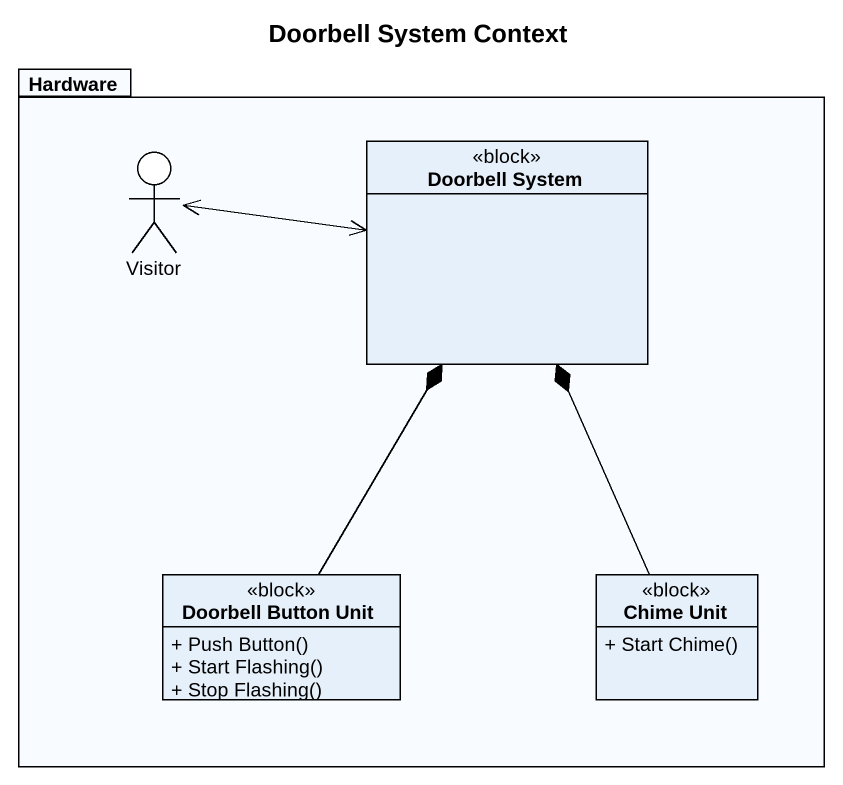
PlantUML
@startuml
title Doorbell System Context
allowmixing
hide circle
hide empty members
skinparam classAttributeIconSize 0
package Hardware {
  actor Visitor
  class "Doorbell System" as Doorbell_System <<block>>
  class "Doorbell Button Unit" as Doorbell_Button_Unit <<block>> {
    + Push Button()
    + Start Flashing()
    + Stop Flashing()
  }
  class "Chime Unit" as Chime_Unit <<block>> {
    + Start Chime()
  }
}
Doorbell_System <-left-> Visitor
Doorbell_Button_Unit -up-* Doorbell_System
Chime_Unit -up-* Doorbell_System
@enduml
